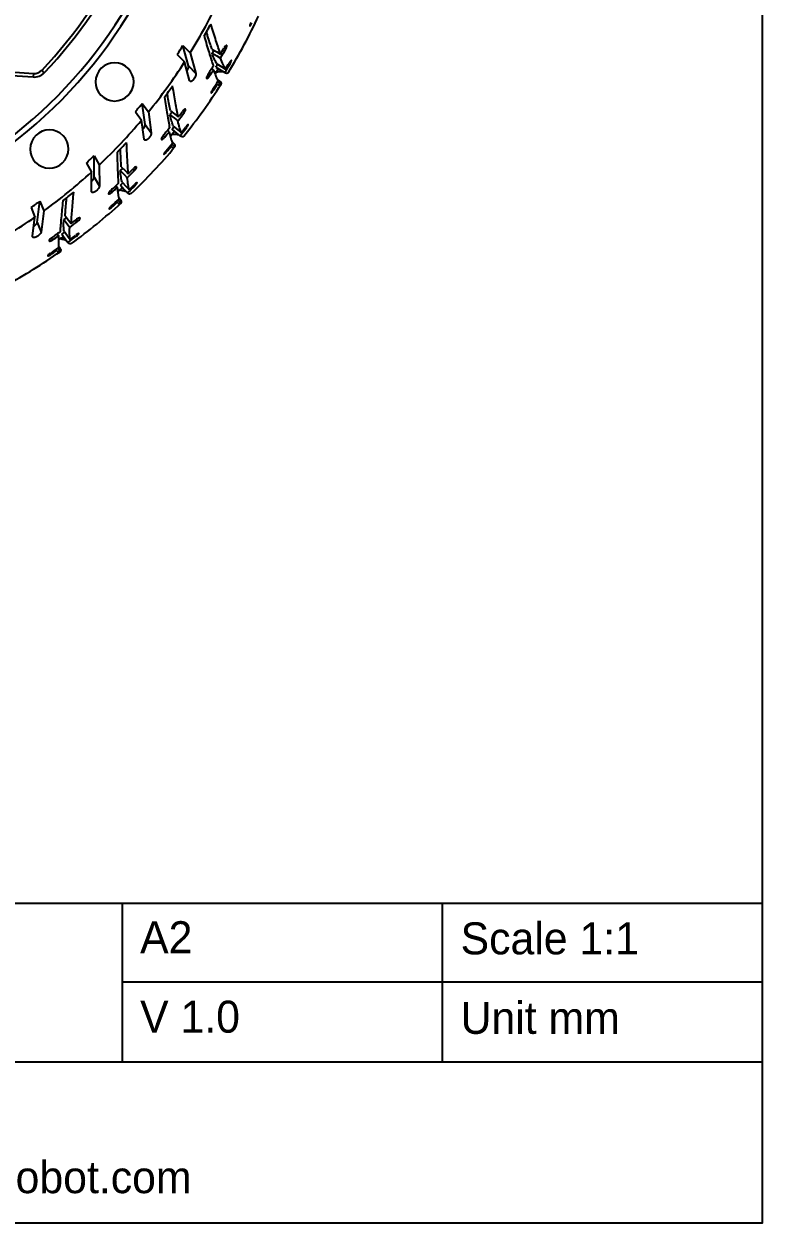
# Model space of a CAD drawing. Header units: millimetres. Extents: x 0 to 594, y 5 to 425.
# Drawn here: x 487.8 to 594, y 4.9 to 177.4 of the extents above; entities that cross this region are included whole.
import ezdxf

# ---------------------------------------------------------------- set-up
doc = ezdxf.new("R2010")
doc.units = ezdxf.units.MM
doc.styles.add('누리로봇 문자스타일_20230829', font='GOTHIC.TTF')

msp = doc.modelspace()

# ---------------------------------------------------------------- hatches: boundary and pattern name
at = {"linetype": 'Continuous', "lineweight": 18}
h = msp.add_hatch(dxfattribs=at)
h.set_pattern_fill('ANSI31', style=0)
h.paths.add_polyline_path([(528.84, 169.56), (528.84, 169.13), (528.96, 169.13), (528.96, 169.56)], flags=0)
h = msp.add_hatch(dxfattribs=at)
h.set_pattern_fill('ANSI31', style=0)
edge = h.paths.add_edge_path(flags=0)
edge.add_ellipse((529.12, 167.34), major_axis=(0, 0.288), ratio=0.173648, start_angle=270, end_angle=355.9085, ccw=False)
edge.add_line((529.17, 167.34), (529.17, 167.21))
edge.add_line((529.17, 167.21), (529.29, 167.21))
edge.add_line((529.29, 167.21), (529.29, 167.34))
edge.add_ellipse((529.12, 167.34), major_axis=(0, 0.979), ratio=0.173648, start_angle=270, end_angle=330.9195)
edge.add_line((529.29, 167.63), (529.13, 167.63))
edge.add_line((529.13, 167.63), (529.14, 167.61))
h = msp.add_hatch(dxfattribs=at)
h.set_pattern_fill('ANSI31', style=0)
h.paths.add_polyline_path([(529.19, 92.59), (529.19, 91.12), (529.29, 91.12), (529.29, 92.59)], flags=0)
h = msp.add_hatch(dxfattribs=at)
h.set_pattern_fill('ANSI31', angle=90, style=0)
h.paths.add_polyline_path([(528.04, 89.65), (526.67, 89.58), (526.67, 88.59), (528.04, 88.23), (528.05, 88.23), (529.19, 88.59), (529.19, 89.58), (528.05, 89.65)], flags=0)
h = msp.add_hatch(dxfattribs=at)
h.set_pattern_fill('ANSI31', style=0)
h.paths.add_polyline_path([(529.29, 81.99), (529.29, 82.8), (528.49, 82.8), (528.49, 81.99)], flags=0)

# ---------------------------------------------------------------- linework, layer by layer
at = {"color": 7, "linetype": 'Continuous', "lineweight": 25}
for p, q in [((511.47, 171.39), (510.67, 174.35)), ((510.67, 174.35), (511.72, 173.28)), ((509.85, 173.04), (510.9, 171.97)), ((511.72, 173.28), (512.52, 170.32)), ((515.1, 173.68), (514.85, 173.25)), ((481.15, 170.84), (489.16, 170.31)), ((511.62, 169.31), (510.9, 171.97)), ((511.47, 171.39), (512.52, 170.32)), ((514.78, 170.98), (515.05, 170.81)), ((481.12, 170.34), (489.13, 169.81)), ((489.16, 170.31), (489.13, 169.81)), ((490.35, 170.77), (490.71, 170.42)), ((514.25, 170.13), (514.51, 169.96)), ((515.98, 169.21), (515.65, 169.43)), ((515.75, 169.36), (515.93, 169.25)), ((515.47, 168.83), (515.61, 168.74)), ((505.21, 162.96), (504.8, 165.99)), ((504.8, 165.99), (505.7, 164.79)), ((503.82, 164.81), (504.72, 163.61)), ((505.7, 164.79), (506.11, 161.76)), ((509.1, 164.75), (508.8, 164.36)), ((505.08, 160.88), (504.72, 163.61)), ((505.21, 162.96), (506.11, 161.76)), ((507.81, 161.35), (508.04, 161.15)), ((508.44, 162.11), (508.68, 161.92)), ((509.4, 160.21), (509.1, 160.47)), ((508.84, 159.89), (508.97, 159.79)), ((496.77, 157.43), (497.5, 156.12)), ((497.9, 155.41), (497.9, 158.48)), ((497.9, 158.48), (498.63, 157.17)), ((498.63, 157.17), (498.64, 154.11)), ((497.51, 153.37), (497.5, 156.12)), ((497.9, 155.41), (498.64, 154.11)), ((502, 156.68), (501.65, 156.33)), ((501, 154.15), (501.21, 153.93)), ((489.68, 148.89), (490.07, 151.92)), ((490.07, 151.92), (490.63, 150.53)), ((500.27, 153.48), (500.48, 153.25)), ((501.11, 151.9), (501.22, 151.78)), ((501.7, 152.14), (501.43, 152.43)), ((488.81, 151.03), (489.37, 149.64)), ((490.63, 150.53), (490.24, 147.5)), ((489.01, 146.91), (489.37, 149.64)), ((489.68, 148.89), (490.24, 147.5)), ((493.9, 149.61), (493.51, 149.31)), ((491.76, 146.66), (491.94, 146.4)), ((492.58, 147.23), (492.76, 146.98)), ((492.39, 144.99), (492.48, 144.85)), ((493.01, 145.15), (492.78, 145.47))]:
    msp.add_line(p, q, dxfattribs=at)
at = {"color": 8, "linetype": 'Continuous', "lineweight": 25}
for p, q in [((516.56, 173.98), (516.83, 173.82)), ((517.31, 171.8), (517.44, 171.72)), ((515.64, 169.09), (516.15, 168.77)), ((514.93, 167.99), (515.06, 167.9)), ((510.59, 164.86), (510.84, 164.67)), ((511.05, 162.6), (511.18, 162.5)), ((508.2, 159.13), (508.32, 159.03)), ((509.05, 160.13), (509.51, 159.75)), ((503.49, 156.59), (503.71, 156.37)), ((503.65, 154.3), (503.76, 154.18)), ((501.34, 152.11), (501.75, 151.67)), ((500.37, 151.23), (500.47, 151.11)), ((495.37, 149.33), (495.56, 149.08)), ((495.23, 147.03), (495.32, 146.9)), ((492.65, 145.16), (493, 144.67)), ((491.57, 144.42), (491.66, 144.29))]:
    msp.add_line(p, q, dxfattribs=at)
at = {"lineweight": -3}
msp.add_line((501.94, 50.95), (501.94, 28.09), dxfattribs=at)
at = {"lineweight": -3, "ltscale": 3}
for p, q in [((547.97, 50.95), (547.97, 28.09)), ((501.94, 39.6), (594, 39.6)), ((501.94, 39.6), (594, 39.6)), ((396, 28.09), (594, 28.09)), ((396, 28.09), (594, 28.09))]:
    msp.add_line(p, q, dxfattribs=at)
msp.add_lwpolyline([(0, 424.92), (594, 424.92), (594, 4.92), (0, 4.92)], close=True)
at = {"color": 7, "linetype": 'Continuous', "lineweight": 25, "flags": 128}
for points in [[(514.84, 173.83), (515.52, 173.43), (516.07, 173.11)], [(514.85, 173.25), (515.54, 172.84), (516.08, 172.52)], [(515.41, 171.21), (516.12, 170.77), (516.67, 170.43)], [(515.53, 171.71), (516.24, 171.28), (516.8, 170.94)], [(508.8, 164.36), (509.43, 163.86), (509.93, 163.48)], [(508.87, 164.93), (509.5, 164.45), (509.99, 164.06)], [(509.09, 162.26), (509.74, 161.74), (510.24, 161.33)], [(509.28, 162.74), (509.92, 162.22), (510.43, 161.82)], [(501.65, 156.33), (502.21, 155.76), (502.65, 155.31)], [(501.79, 156.89), (502.35, 156.33), (502.79, 155.89)], [(501.66, 154.22), (502.23, 153.61), (502.68, 153.14)], [(501.91, 154.67), (502.48, 154.07), (502.93, 153.6)], [(493.51, 149.31), (493.99, 148.67), (494.37, 148.17)], [(493.72, 149.85), (494.2, 149.21), (494.58, 148.72)], [(493.24, 147.21), (493.73, 146.54), (494.12, 146.01)], [(493.55, 147.62), (494.04, 146.96), (494.42, 146.43)]]:
    msp.add_lwpolyline(points, dxfattribs=at)
at = {"lineweight": -3, "ltscale": 3}
msp.add_lwpolyline([(396, 4.92), (396, 50.95), (594, 50.95), (594, 4.92)], close=True, dxfattribs=at)
msp.add_lwpolyline([(396, 4.92), (396, 50.95), (594, 50.95), (594, 4.92)], close=True, dxfattribs=at)
at = {"color": 7, "linetype": 'Continuous', "lineweight": 25}
for radius in [55, 54.7]:
    msp.add_circle((444, 214.92), radius, dxfattribs=at)
for centre, radius, start, end in [((444, 214.92), 69, 247, 67), ((444, 214.92), 68.2, 175, 355), ((444, 214.92), 64.02, 316.3891, 355), ((444, 214.92), 64.52, 316.3891, 355), ((444, 214.92), 79.5, 328.4105, 334.7993), ((444, 214.92), 85.65, 328.7316, 334.8934), ((444, 214.92), 80.01, 330.6109, 332.043), ((442.95, 215.99), 79.5, 327.2993, 328.4105), ((444, 214.92), 83.32, 329.8792, 330.5669), ((444, 214.92), 83.63, 329.5352, 330.5629), ((500.83, 169.1), 2.75, 67, 247), ((500.83, 169.1), 2.75, 247, 67), ((444, 214.92), 79.5, 320.9105, 327.2993), ((444, 214.92), 83.63, 327.4798, 328.1649), ((444, 214.92), 84.15, 327.9517, 328.5911), ((444, 214.92), 83.72, 328.5259, 328.8609), ((444, 214.92), 85.21, 328.5259, 329.5345), ((444, 214.92), 85.05, 328.8609, 329.5346), ((489.26, 171.8), 2, 266.1835, 316.3891), ((489.26, 171.8), 1.5, 266.1835, 316.3891), ((444, 214.92), 85.05, 326.503, 327.5135), ((444, 214.92), 80.01, 323.1109, 324.543), ((444, 214.92), 85.65, 321.2321, 327.3943), ((444, 214.92), 85.21, 326.5086, 327.181), ((443.1, 216.12), 79.5, 319.7993, 320.9105), ((444, 214.92), 83.63, 322.0352, 323.0629), ((444, 214.92), 83.32, 322.3792, 323.0669), ((491.44, 159.44), 2.75, 67, 247), ((444, 214.92), 79.5, 313.4105, 319.7993), ((444, 214.92), 83.72, 321.0259, 321.3609), ((444, 214.92), 85.21, 321.0259, 322.0345), ((444, 214.92), 85.05, 321.3609, 322.0346), ((491.44, 159.44), 2.75, 247, 67), ((444, 214.92), 83.63, 319.9798, 320.6649), ((444, 214.92), 84.15, 320.4202, 321.0927), ((444, 214.92), 80.01, 315.6109, 317.043), ((444, 214.92), 85.65, 313.7314, 319.8937), ((444, 214.92), 85.05, 319.003, 320.0135), ((444, 214.92), 85.21, 319.0086, 319.681), ((443.26, 216.23), 79.5, 312.2993, 313.4105), ((444, 214.92), 79.5, 305.9105, 312.2993), ((444, 214.92), 83.63, 314.5352, 315.5629), ((444, 214.92), 83.32, 314.8792, 315.5669), ((444, 214.92), 83.63, 312.4798, 313.1649), ((444, 214.92), 84.15, 312.9364, 313.5904), ((444, 214.92), 83.72, 313.5259, 313.8609), ((444, 214.92), 85.21, 313.5259, 314.5345), ((444, 214.92), 85.05, 313.8609, 314.5346), ((443.44, 216.31), 79.5, 304.7993, 305.9105), ((444, 214.92), 80.01, 308.1109, 309.543), ((444, 214.92), 85.05, 311.503, 312.5135), ((444, 214.92), 85.65, 306.2317, 312.3935), ((444, 214.92), 85.21, 311.5086, 312.181), ((444, 214.92), 79.5, 298.4105, 304.7993), ((444, 214.92), 83.63, 307.0352, 308.0629), ((444, 214.92), 83.32, 307.3792, 308.0669), ((444, 214.92), 83.63, 304.9798, 305.6649), ((444, 214.92), 84.15, 305.4515, 306.0911), ((444, 214.92), 83.72, 306.0259, 306.3609), ((444, 214.92), 85.21, 306.0259, 307.0345), ((444, 214.92), 85.05, 306.3609, 307.0346), ((444, 214.92), 85.05, 304.003, 305.0135), ((444, 214.92), 85.65, 298.7321, 304.8943), ((444, 214.92), 85.21, 304.0086, 304.681)]:
    msp.add_arc(centre, radius, start, end, dxfattribs=at)
for points, knots in [([(514.84, 173.83), (514.64, 174.41), (514.4, 175.12), (514.11, 176.08), (514.05, 176.27)], [0, 0, 0, 0, 0.810117, 1, 1, 1, 1]), ([(516.07, 173.11), (515.86, 173.73), (515.44, 174.96), (514.93, 176.59), (514.68, 177.41)], [0, 0, 0, 0, 0.499982, 1, 1, 1, 1]), ([(520.44, 177.64), (520.42, 177.58), (520.36, 177.46), (520.31, 177.31), (520.28, 177.2), (520.29, 177.15), (520.34, 177.17), (520.41, 177.26), (520.5, 177.41), (520.56, 177.52), (520.59, 177.58)], [0, 0, 0, 0, 0.125229, 0.249941, 0.374939, 0.499916, 0.624854, 0.749965, 0.875071, 1, 1, 1, 1]), ([(513.72, 175.66), (513.96, 174.84), (514.44, 173.22), (514.84, 172), (515.04, 171.39)], [0, 0, 0, 0, 0.500017, 1, 1, 1, 1]), ([(516.83, 173.82), (516.86, 173.88), (516.92, 174), (516.97, 174.16), (516.98, 174.28), (516.95, 174.35), (516.88, 174.35), (516.78, 174.27), (516.66, 174.15), (516.6, 174.04), (516.56, 173.98)], [0, 0, 0, 0, 0.1251628, 0.2499857, 0.3749807, 0.5000344, 0.6251082, 0.750022, 0.8750103, 1, 1, 1, 1]), ([(515.53, 171.71), (515.43, 171.89), (515.22, 172.26), (514.97, 172.92), (514.85, 173.25)], [0, 0, 0, 0, 0.49946, 1, 1, 1, 1]), ([(516.8, 170.94), (516.69, 171.13), (516.47, 171.51), (516.21, 172.19), (516.08, 172.52)], [0, 0, 0, 0, 0.499993, 1, 1, 1, 1]), ([(511.25, 170.68), (511.27, 170.71), (511.35, 170.83), (511.43, 171.03), (511.47, 171.17), (511.47, 171.24), (511.48, 171.25), (511.48, 171.31), (511.47, 171.36), (511.47, 171.39)], [0, 0, 0, 0, 0.14168, 0.439182, 0.718392, 0.726362, 0.742124, 0.797031, 1, 1, 1, 1]), ([(515.04, 171.39), (514.89, 171.16), (514.63, 170.73), (514.36, 170.31), (514.25, 170.12)], [0, 0, 0, 0, 0.559998, 1, 1, 1, 1]), ([(515.05, 170.81), (515.17, 170.48), (515.43, 169.81), (515.64, 169.43), (515.74, 169.24)], [0, 0, 0, 0, 0.500007, 1, 1, 1, 1]), ([(517.44, 171.72), (517.48, 171.78), (517.54, 171.89), (517.61, 172.04), (517.64, 172.15), (517.64, 172.2), (517.59, 172.18), (517.51, 172.1), (517.41, 171.97), (517.34, 171.86), (517.31, 171.8)], [0, 0, 0, 0, 0.125186, 0.249969, 0.374967, 0.499988, 0.625005, 0.749999, 0.875036, 1, 1, 1, 1]), ([(511.67, 169.21), (511.65, 169.23), (511.63, 169.25), (511.62, 169.29), (511.62, 169.31)], [0, 0, 0, 0, 0.558584, 1, 1, 1, 1]), ([(512.52, 170.32), (512.53, 170.26), (512.53, 170.16), (512.48, 169.94), (512.39, 169.73), (512.27, 169.54), (512.16, 169.41), (512.07, 169.32), (511.99, 169.25), (511.88, 169.19), (511.76, 169.15), (511.7, 169.19), (511.67, 169.21)], [0, 0, 0, 0, 0.155042, 0.249329, 0.381928, 0.498573, 0.561183, 0.623566, 0.686224, 0.749655, 0.865578, 1, 1, 1, 1]), ([(514.25, 170.12), (514.21, 170.06), (514.14, 169.95), (514.07, 169.77), (514.05, 169.64), (514.08, 169.58), (514.16, 169.58), (514.27, 169.66), (514.4, 169.79), (514.48, 169.91), (514.51, 169.96)], [0, 0, 0, 0, 0.125232, 0.249934, 0.374938, 0.499879, 0.624772, 0.749946, 0.874983, 1, 1, 1, 1]), ([(515.37, 170.53), (515.54, 170.55), (515.98, 170.61), (516.25, 170.6), (516.41, 170.6)], [0, 0, 0, 0, 0.3864967, 1, 1, 1, 1]), ([(516.15, 168.77), (516.18, 168.85), (516.25, 169.01), (516.06, 169.15), (515.97, 169.21)], [0, 0, 0, 0, 0.538812, 1, 1, 1, 1]), ([(517.21, 170.47), (517.15, 170.4), (517.02, 170.27), (516.79, 170.38), (516.67, 170.43)], [0, 0, 0, 0, 0.499999, 1, 1, 1, 1]), ([(508.87, 164.93), (508.75, 165.53), (508.61, 166.27), (508.44, 167.27), (508.41, 167.45)], [0, 0, 0, 0, 0.810117, 1, 1, 1, 1]), ([(509.99, 164.06), (509.87, 164.7), (509.61, 165.97), (509.32, 167.66), (509.18, 168.51)], [0, 0, 0, 0, 0.499982, 1, 1, 1, 1]), ([(514.92, 167.98), (514.89, 167.93), (514.82, 167.82), (514.74, 167.67), (514.71, 167.56), (514.71, 167.51), (514.76, 167.53), (514.84, 167.61), (514.95, 167.74), (515.02, 167.85), (515.06, 167.9)], [0, 0, 0, 0, 0.125228, 0.249941, 0.374939, 0.499916, 0.624853, 0.749965, 0.875071, 1, 1, 1, 1]), ([(515.61, 168.74), (515.72, 168.68), (515.96, 168.57), (516.09, 168.7), (516.15, 168.77)], [0, 0, 0, 0, 0.5000011, 1, 1, 1, 1]), ([(508, 166.89), (508.13, 166.06), (508.4, 164.38), (508.63, 163.12), (508.75, 162.49)], [0, 0, 0, 0, 0.500017, 1, 1, 1, 1]), ([(509.28, 162.74), (509.2, 162.94), (509.05, 163.33), (508.88, 164.01), (508.8, 164.36)], [0, 0, 0, 0, 0.4994602, 1, 1, 1, 1]), ([(510.84, 164.67), (510.88, 164.72), (510.96, 164.83), (511.03, 164.98), (511.05, 165.1), (511.03, 165.17), (510.96, 165.18), (510.85, 165.12), (510.72, 165.01), (510.64, 164.91), (510.6, 164.86)], [0, 0, 0, 0, 0.125163, 0.249986, 0.37498, 0.500035, 0.625109, 0.750022, 0.87501, 1, 1, 1, 1]), ([(504.9, 162.28), (504.93, 162.31), (505.02, 162.42), (505.13, 162.6), (505.18, 162.74), (505.2, 162.8), (505.2, 162.82), (505.21, 162.88), (505.21, 162.92), (505.21, 162.96)], [0, 0, 0, 0, 0.1416799, 0.4391806, 0.7183912, 0.7263607, 0.742125, 0.7970305, 1, 1, 1, 1]), ([(508.75, 162.49), (508.58, 162.28), (508.26, 161.89), (507.94, 161.51), (507.8, 161.34)], [0, 0, 0, 0, 0.559998, 1, 1, 1, 1]), ([(510.43, 161.82), (510.35, 162.02), (510.19, 162.42), (510.02, 163.13), (509.93, 163.48)], [0, 0, 0, 0, 0.499993, 1, 1, 1, 1]), ([(511.18, 162.5), (511.22, 162.56), (511.29, 162.66), (511.38, 162.8), (511.43, 162.91), (511.43, 162.96), (511.38, 162.94), (511.29, 162.87), (511.18, 162.75), (511.09, 162.65), (511.05, 162.6)], [0, 0, 0, 0, 0.125187, 0.249968, 0.374967, 0.499988, 0.625005, 0.749999, 0.875036, 1, 1, 1, 1]), ([(505.12, 160.77), (505.11, 160.79), (505.09, 160.82), (505.09, 160.86), (505.08, 160.88)], [0, 0, 0, 0, 0.55858, 1, 1, 1, 1]), ([(506.11, 161.76), (506.11, 161.7), (506.1, 161.59), (506.02, 161.39), (505.9, 161.19), (505.76, 161.02), (505.64, 160.9), (505.54, 160.83), (505.45, 160.77), (505.33, 160.72), (505.21, 160.7), (505.15, 160.74), (505.12, 160.77)], [0, 0, 0, 0, 0.155041, 0.249329, 0.381927, 0.498572, 0.561182, 0.623565, 0.686223, 0.749653, 0.865577, 1, 1, 1, 1]), ([(507.8, 161.34), (507.75, 161.28), (507.67, 161.18), (507.58, 161.01), (507.54, 160.89), (507.57, 160.82), (507.64, 160.81), (507.76, 160.87), (507.91, 160.99), (508, 161.09), (508.04, 161.15)], [0, 0, 0, 0, 0.125231, 0.249934, 0.374938, 0.499879, 0.624773, 0.749946, 0.874983, 1, 1, 1, 1]), ([(508.68, 161.92), (508.76, 161.57), (508.93, 160.87), (509.09, 160.47), (509.17, 160.27)], [0, 0, 0, 0, 0.500007, 1, 1, 1, 1]), ([(509.03, 161.59), (509.18, 161.59), (509.6, 161.59), (509.84, 161.55), (510, 161.52)], [0, 0, 0, 0, 0.352375, 1, 1, 1, 1]), ([(510.78, 161.29), (510.71, 161.23), (510.57, 161.12), (510.35, 161.26), (510.24, 161.33)], [0, 0, 0, 0, 0.499999, 1, 1, 1, 1]), ([(501.18, 158.95), (501.2, 158.1), (501.25, 156.41), (501.32, 155.13), (501.35, 154.49)], [0, 0, 0, 0, 0.500017, 1, 1, 1, 1]), ([(501.79, 156.89), (501.75, 157.5), (501.7, 158.26), (501.67, 159.26), (501.66, 159.45)], [0, 0, 0, 0, 0.810117, 1, 1, 1, 1]), ([(502.79, 155.89), (502.75, 156.53), (502.66, 157.83), (502.59, 159.54), (502.56, 160.4)], [0, 0, 0, 0, 0.499983, 1, 1, 1, 1]), ([(508.19, 159.13), (508.15, 159.08), (508.07, 158.98), (507.97, 158.84), (507.92, 158.74), (507.92, 158.69), (507.97, 158.7), (508.06, 158.77), (508.18, 158.88), (508.27, 158.98), (508.32, 159.03)], [0, 0, 0, 0, 0.1252281, 0.2499411, 0.374939, 0.4999164, 0.6248542, 0.7499645, 0.8750705, 1, 1, 1, 1]), ([(508.97, 159.79), (509.08, 159.72), (509.29, 159.58), (509.44, 159.69), (509.51, 159.75)], [0, 0, 0, 0, 0.500001, 1, 1, 1, 1]), ([(509.51, 159.75), (509.55, 159.83), (509.64, 159.97), (509.46, 160.14), (509.38, 160.21)], [0, 0, 0, 0, 0.538812, 1, 1, 1, 1]), ([(497.51, 154.78), (497.54, 154.81), (497.64, 154.9), (497.77, 155.07), (497.84, 155.2), (497.87, 155.26), (497.88, 155.28), (497.89, 155.33), (497.9, 155.38), (497.9, 155.41)], [0, 0, 0, 0, 0.14168, 0.439181, 0.718391, 0.72636, 0.742124, 0.79703, 1, 1, 1, 1]), ([(501.91, 154.67), (501.86, 154.87), (501.75, 155.28), (501.68, 155.98), (501.65, 156.33)], [0, 0, 0, 0, 0.4994604, 1, 1, 1, 1]), ([(502.93, 153.6), (502.88, 153.81), (502.77, 154.23), (502.69, 154.95), (502.65, 155.31)], [0, 0, 0, 0, 0.499993, 1, 1, 1, 1]), ([(503.71, 156.37), (503.76, 156.42), (503.84, 156.52), (503.94, 156.66), (503.98, 156.78), (503.96, 156.85), (503.89, 156.87), (503.78, 156.82), (503.64, 156.73), (503.54, 156.64), (503.49, 156.6)], [0, 0, 0, 0, 0.125163, 0.2499854, 0.3749804, 0.500034, 0.6251093, 0.7500223, 0.875011, 1, 1, 1, 1]), ([(498.64, 154.11), (498.63, 154.04), (498.61, 153.94), (498.5, 153.75), (498.36, 153.57), (498.19, 153.42), (498.06, 153.32), (497.95, 153.26), (497.85, 153.21), (497.73, 153.18), (497.6, 153.17), (497.56, 153.23), (497.53, 153.25)], [0, 0, 0, 0, 0.15504, 0.249328, 0.381927, 0.498572, 0.561181, 0.623564, 0.686224, 0.749654, 0.865577, 1, 1, 1, 1]), ([(501.35, 154.49), (501.15, 154.3), (500.79, 153.96), (500.42, 153.62), (500.26, 153.47)], [0, 0, 0, 0, 0.559998, 1, 1, 1, 1]), ([(501.21, 153.93), (501.24, 153.57), (501.32, 152.86), (501.42, 152.44), (501.47, 152.23)], [0, 0, 0, 0, 0.500007, 1, 1, 1, 1]), ([(501.49, 153.56), (501.65, 153.54), (502.07, 153.48), (502.31, 153.41), (502.47, 153.37)], [0, 0, 0, 0, 0.3630035, 1, 1, 1, 1]), ([(503.76, 154.18), (503.81, 154.23), (503.9, 154.32), (504, 154.45), (504.06, 154.55), (504.07, 154.6), (504.02, 154.59), (503.92, 154.53), (503.79, 154.43), (503.7, 154.34), (503.65, 154.3)], [0, 0, 0, 0, 0.125186, 0.249968, 0.374967, 0.499987, 0.625004, 0.749998, 0.875035, 1, 1, 1, 1]), ([(493.38, 151.97), (493.3, 151.12), (493.12, 149.44), (493.02, 148.16), (492.98, 147.52)], [0, 0, 0, 0, 0.500017, 1, 1, 1, 1]), ([(493.72, 149.85), (493.76, 150.46), (493.81, 151.21), (493.91, 152.21), (493.93, 152.4)], [0, 0, 0, 0, 0.810117, 1, 1, 1, 1]), ([(494.58, 148.72), (494.62, 149.36), (494.71, 150.66), (494.86, 152.37), (494.94, 153.22)], [0, 0, 0, 0, 0.499982, 1, 1, 1, 1]), ([(497.53, 153.25), (497.52, 153.27), (497.51, 153.31), (497.51, 153.35), (497.51, 153.37)], [0, 0, 0, 0, 0.558586, 1, 1, 1, 1]), ([(500.26, 153.47), (500.21, 153.42), (500.11, 153.33), (500, 153.18), (499.95, 153.06), (499.96, 152.98), (500.04, 152.97), (500.16, 153.01), (500.32, 153.11), (500.42, 153.2), (500.48, 153.25)], [0, 0, 0, 0, 0.1252314, 0.2499333, 0.3749385, 0.4998783, 0.6247709, 0.7499453, 0.8749818, 1, 1, 1, 1]), ([(501.75, 151.67), (501.8, 151.74), (501.9, 151.88), (501.75, 152.06), (501.68, 152.14)], [0, 0, 0, 0, 0.538812, 1, 1, 1, 1]), ([(503.21, 153.03), (503.13, 152.99), (502.98, 152.89), (502.78, 153.06), (502.68, 153.14)], [0, 0, 0, 0, 0.499999, 1, 1, 1, 1]), ([(500.36, 151.23), (500.31, 151.18), (500.21, 151.09), (500.1, 150.97), (500.04, 150.88), (500.03, 150.83), (500.08, 150.83), (500.18, 150.89), (500.32, 150.99), (500.42, 151.07), (500.47, 151.11)], [0, 0, 0, 0, 0.125229, 0.249941, 0.374939, 0.499917, 0.624854, 0.749965, 0.875071, 1, 1, 1, 1]), ([(501.22, 151.78), (501.31, 151.7), (501.51, 151.53), (501.67, 151.62), (501.75, 151.67)], [0, 0, 0, 0, 0.500001, 1, 1, 1, 1]), ([(489.2, 148.31), (489.23, 148.34), (489.35, 148.41), (489.5, 148.56), (489.59, 148.68), (489.62, 148.74), (489.63, 148.76), (489.66, 148.81), (489.67, 148.85), (489.68, 148.89)], [0, 0, 0, 0, 0.141679, 0.439181, 0.718391, 0.726361, 0.742125, 0.79703, 1, 1, 1, 1]), ([(493.55, 147.62), (493.52, 147.83), (493.48, 148.25), (493.5, 148.96), (493.51, 149.31)], [0, 0, 0, 0, 0.49946, 1, 1, 1, 1]), ([(495.56, 149.08), (495.61, 149.12), (495.71, 149.21), (495.82, 149.34), (495.87, 149.45), (495.87, 149.52), (495.8, 149.54), (495.68, 149.52), (495.53, 149.44), (495.42, 149.37), (495.37, 149.33)], [0, 0, 0, 0, 0.125163, 0.249986, 0.37498, 0.500035, 0.62511, 0.750023, 0.87501, 1, 1, 1, 1]), ([(489.02, 146.8), (489.02, 146.81), (489.01, 146.85), (489.01, 146.89), (489.01, 146.91)], [0, 0, 0, 0, 0.558585, 1, 1, 1, 1]), ([(490.24, 147.5), (490.22, 147.43), (490.18, 147.34), (490.05, 147.16), (489.89, 147), (489.7, 146.87), (489.56, 146.79), (489.44, 146.74), (489.34, 146.71), (489.22, 146.69), (489.09, 146.71), (489.04, 146.76), (489.02, 146.8)], [0, 0, 0, 0, 0.15504, 0.249328, 0.381927, 0.498572, 0.561182, 0.623564, 0.686223, 0.749655, 0.865577, 1, 1, 1, 1]), ([(491.76, 146.65), (491.7, 146.61), (491.59, 146.53), (491.46, 146.4), (491.39, 146.28), (491.4, 146.21), (491.47, 146.18), (491.6, 146.21), (491.77, 146.29), (491.89, 146.36), (491.94, 146.4)], [0, 0, 0, 0, 0.125231, 0.249933, 0.374938, 0.499879, 0.624772, 0.749945, 0.874983, 1, 1, 1, 1]), ([(492.98, 147.52), (492.75, 147.36), (492.34, 147.06), (491.94, 146.78), (491.76, 146.65)], [0, 0, 0, 0, 0.559997, 1, 1, 1, 1]), ([(492.76, 146.98), (492.75, 146.62), (492.72, 145.91), (492.77, 145.48), (492.8, 145.26)], [0, 0, 0, 0, 0.500007, 1, 1, 1, 1]), ([(494.42, 146.43), (494.4, 146.65), (494.34, 147.08), (494.36, 147.8), (494.37, 148.17)], [0, 0, 0, 0, 0.499993, 1, 1, 1, 1]), ([(495.32, 146.9), (495.37, 146.94), (495.48, 147.02), (495.6, 147.14), (495.67, 147.23), (495.68, 147.27), (495.63, 147.28), (495.53, 147.23), (495.38, 147.14), (495.28, 147.07), (495.23, 147.03)], [0, 0, 0, 0, 0.125186, 0.249968, 0.374967, 0.499987, 0.625004, 0.749999, 0.875035, 1, 1, 1, 1]), ([(492.95, 146.6), (493.11, 146.55), (493.54, 146.43), (493.78, 146.33), (493.93, 146.26)], [0, 0, 0, 0, 0.38639, 1, 1, 1, 1]), ([(493, 144.67), (493.06, 144.74), (493.18, 144.86), (493.05, 145.06), (493, 145.15)], [0, 0, 0, 0, 0.538811, 1, 1, 1, 1]), ([(494.62, 145.83), (494.54, 145.8), (494.37, 145.72), (494.2, 145.91), (494.12, 146.01)], [0, 0, 0, 0, 0.499999, 1, 1, 1, 1]), ([(491.56, 144.42), (491.51, 144.38), (491.4, 144.3), (491.28, 144.19), (491.2, 144.11), (491.19, 144.06), (491.24, 144.06), (491.35, 144.1), (491.49, 144.18), (491.6, 144.25), (491.66, 144.29)], [0, 0, 0, 0, 0.125227, 0.24994, 0.374938, 0.499916, 0.624853, 0.749965, 0.875071, 1, 1, 1, 1]), ([(492.48, 144.85), (492.57, 144.76), (492.74, 144.56), (492.91, 144.64), (493, 144.67)], [0, 0, 0, 0, 0.500001, 1, 1, 1, 1])]:
    msp.add_open_spline(points, degree=3, knots=knots, dxfattribs=at)

# ---------------------------------------------------------------- texts
at = {"lineweight": -3, "attachment_point": 1, "style": '누리로봇 문자스타일_20230829'}
for s, insert, char_height, width in [('A2', (504.5, 48.34), 4.603, 36.7069), ('{\\fCentury Gothic|b0|i0|c0|p34;Scale 1:1}', (550.62, 48.18), 4.6032, 75.5303), ('V 1.0', (504.5, 36.91), 4.603, 36.7069), ('Unit mm', (550.62, 36.74), 4.603, 75.5303), ('T: 070-4789-1955  E: rnd@nurirobot.com', (399.24, 13.82), 4.6032, 180.3472)]:
    msp.add_mtext(s, dxfattribs=dict(at, insert=insert, char_height=char_height, width=width))

doc.saveas('drawing.dxf')
